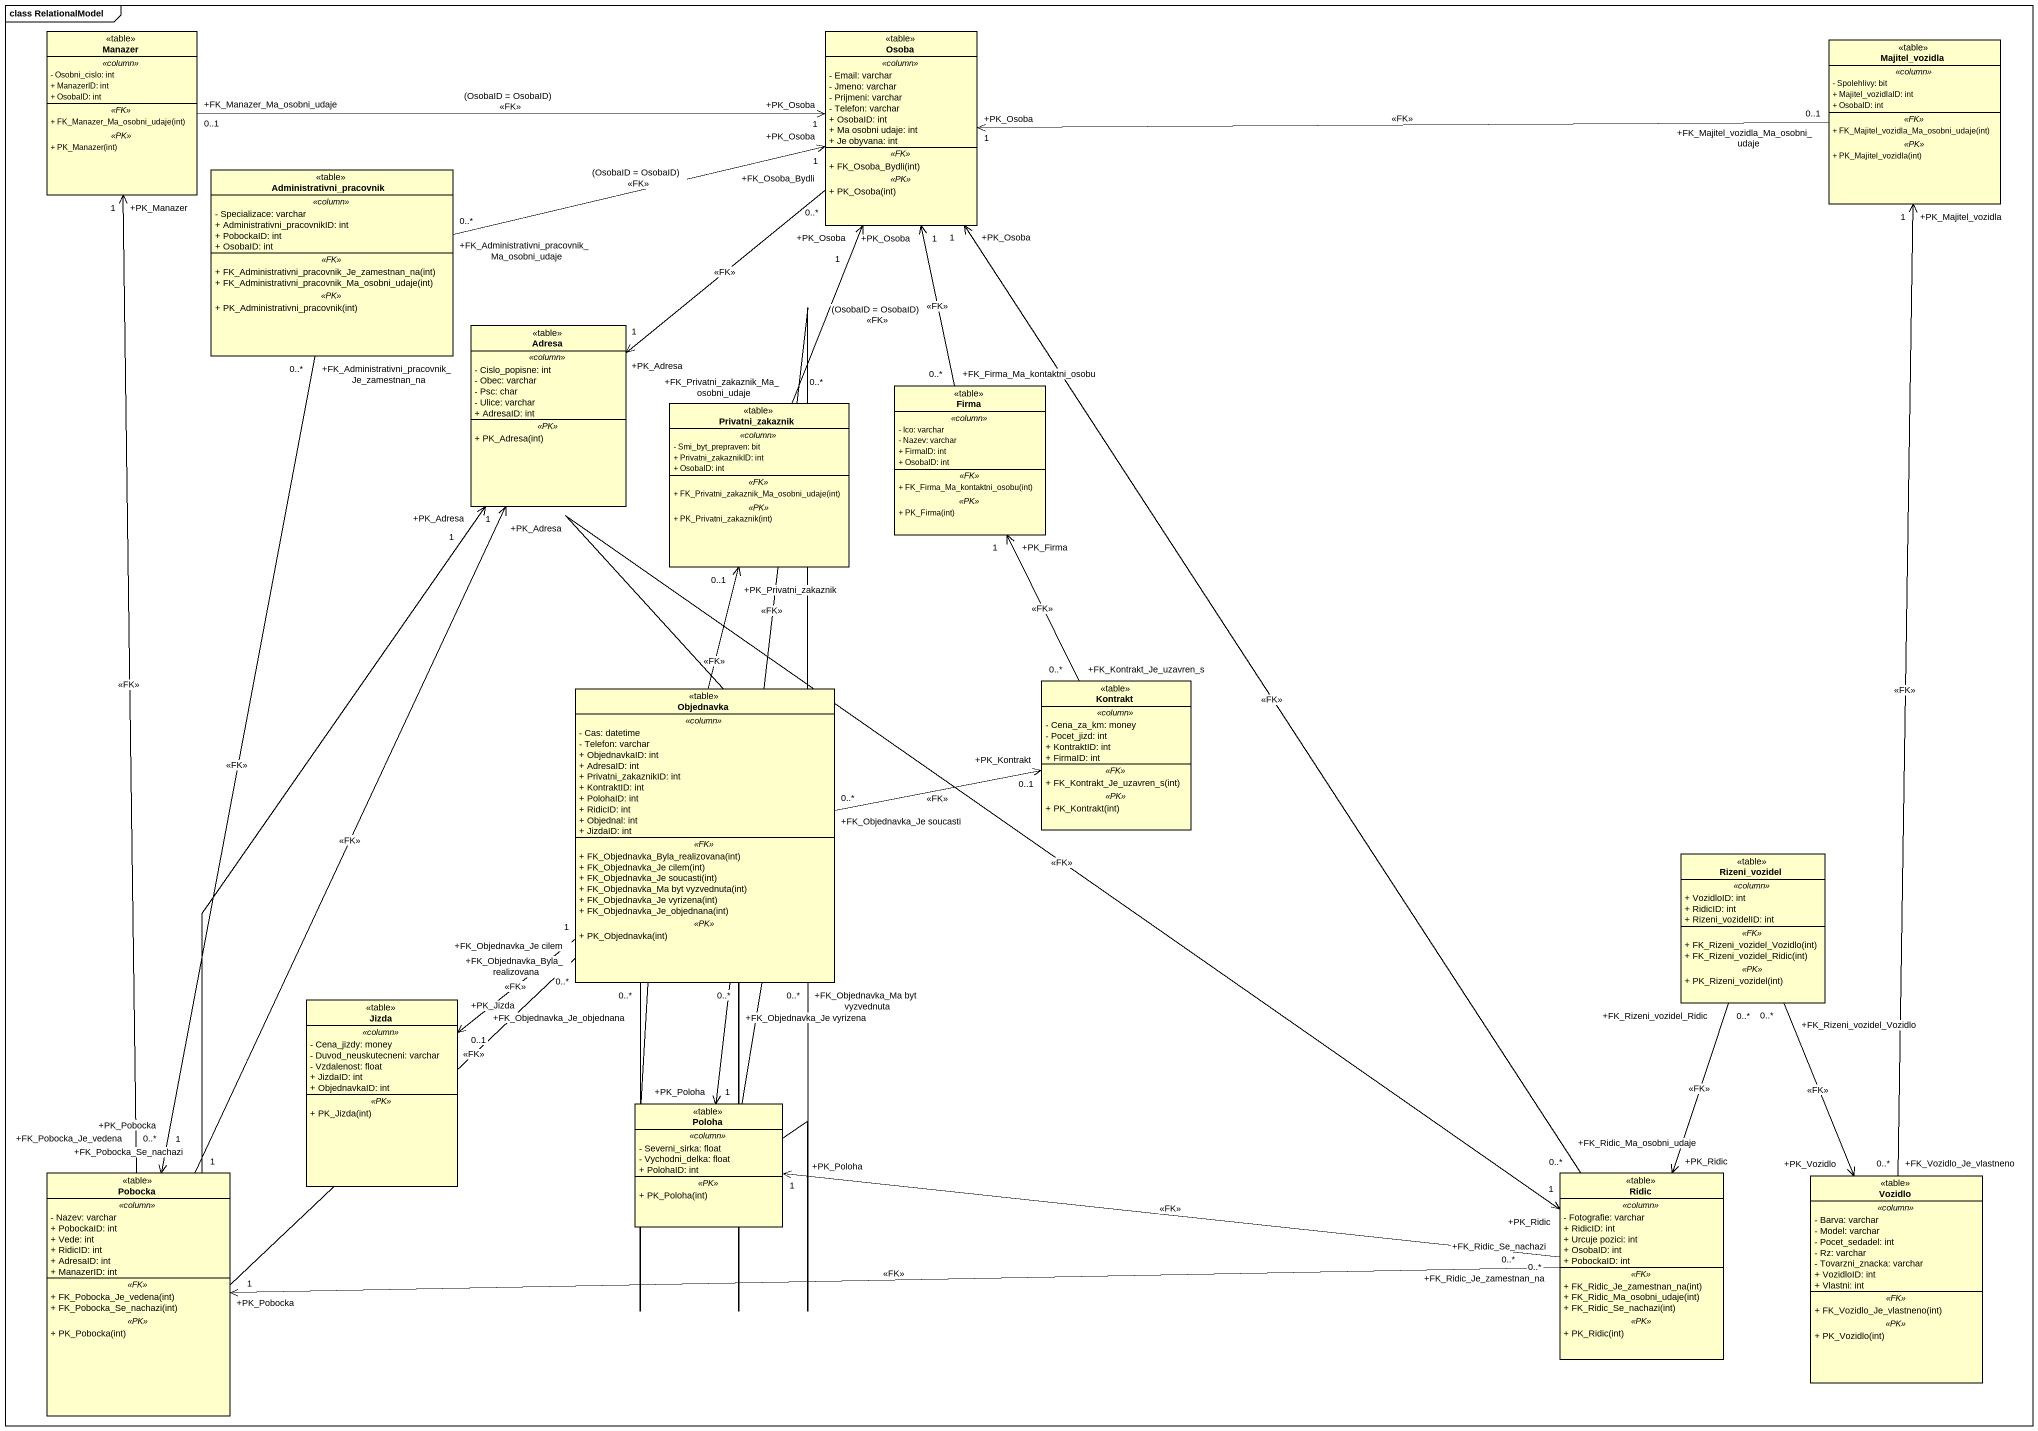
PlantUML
@startuml
mainframe class RelationalModel
hide circle
hide empty members
skinparam classAttributeIconSize 0
class Manazer <<table>> {
  .. <<column>> ..
  - Osobni_cislo: int
  + ManazerID: int
  + OsobaID: int
  .. <<FK>> ..
  + FK_Manazer_Ma_osobni_udaje(int)
  .. <<PK>> ..
  + PK_Manazer(int)
}
class Osoba <<table>> {
  .. <<column>> ..
  - Email: varchar
  - Jmeno: varchar
  - Prijmeni: varchar
  - Telefon: varchar
  + OsobaID: int
  + Ma osobni udaje: int
  + Je obyvana: int
  .. <<FK>> ..
  + FK_Osoba_Bydli(int)
  .. <<PK>> ..
  + PK_Osoba(int)
}
class Majitel_vozidla <<table>> {
  .. <<column>> ..
  - Spolehlivy: bit
  + Majitel_vozidlaID: int
  + OsobaID: int
  .. <<FK>> ..
  + FK_Majitel_vozidla_Ma_osobni_udaje(int)
  .. <<PK>> ..
  + PK_Majitel_vozidla(int)
}
class Administrativni_pracovnik <<table>> {
  .. <<column>> ..
  - Specializace: varchar
  + Administrativni_pracovnikID: int
  + PobockaID: int
  + OsobaID: int
  .. <<FK>> ..
  + FK_Administrativni_pracovnik_Je_zamestnan_na(int)
  + FK_Administrativni_pracovnik_Ma_osobni_udaje(int)
  .. <<PK>> ..
  + PK_Administrativni_pracovnik(int)
}
class Adresa <<table>> {
  .. <<column>> ..
  - Cislo_popisne: int
  - Obec: varchar
  - Psc: char
  - Ulice: varchar
  + AdresaID: int
  .. <<PK>> ..
  + PK_Adresa(int)
}
class Firma <<table>> {
  .. <<column>> ..
  - Ico: varchar
  - Nazev: varchar
  + FirmaID: int
  + OsobaID: int
  .. <<FK>> ..
  + FK_Firma_Ma_kontaktni_osobu(int)
  .. <<PK>> ..
  + PK_Firma(int)
}
class Privatni_zakaznik <<table>> {
  .. <<column>> ..
  - Smi_byt_prepraven: bit
  + Privatni_zakaznikID: int
  + OsobaID: int
  .. <<FK>> ..
  + FK_Privatni_zakaznik_Ma_osobni_udaje(int)
  .. <<PK>> ..
  + PK_Privatni_zakaznik(int)
}
class Objednavka <<table>> {
  .. <<column>> ..
  - Cas: datetime
  - Telefon: varchar
  + ObjednavkaID: int
  + AdresaID: int
  + Privatni_zakaznikID: int
  + KontraktID: int
  + PolohaID: int
  + RidicID: int
  + Objednal: int
  + JizdaID: int
  .. <<FK>> ..
  + FK_Objednavka_Byla_realizovana(int)
  + FK_Objednavka_Je cilem(int)
  + FK_Objednavka_Je soucasti(int)
  + FK_Objednavka_Ma byt vyzvednuta(int)
  + FK_Objednavka_Je vyrizena(int)
  + FK_Objednavka_Je_objednana(int)
  .. <<PK>> ..
  + PK_Objednavka(int)
}
class Kontrakt <<table>> {
  .. <<column>> ..
  - Cena_za_km: money
  - Pocet_jizd: int
  + KontraktID: int
  + FirmaID: int
  .. <<FK>> ..
  + FK_Kontrakt_Je_uzavren_s(int)
  .. <<PK>> ..
  + PK_Kontrakt(int)
}
class Rizeni_vozidel <<table>> {
  .. <<column>> ..
  + VozidloID: int
  + RidicID: int
  + Rizeni_vozidelID: int
  .. <<FK>> ..
  + FK_Rizeni_vozidel_Vozidlo(int)
  + FK_Rizeni_vozidel_Ridic(int)
  .. <<PK>> ..
  + PK_Rizeni_vozidel(int)
}
class Jizda <<table>> {
  .. <<column>> ..
  - Cena_jizdy: money
  - Duvod_neuskutecneni: varchar
  - Vzdalenost: float
  + JizdaID: int
  + ObjednavkaID: int
  .. <<PK>> ..
  + PK_Jizda(int)
}
class Poloha <<table>> {
  .. <<column>> ..
  - Severni_sirka: float
  - Vychodni_delka: float
  + PolohaID: int
  .. <<PK>> ..
  + PK_Poloha(int)
}
class Pobocka <<table>> {
  .. <<column>> ..
  - Nazev: varchar
  + PobockaID: int
  + Vede: int
  + RidicID: int
  + AdresaID: int
  + ManazerID: int
  .. <<FK>> ..
  + FK_Pobocka_Je_vedena(int)
  + FK_Pobocka_Se_nachazi(int)
  .. <<PK>> ..
  + PK_Pobocka(int)
}
class Ridic <<table>> {
  .. <<column>> ..
  - Fotografie: varchar
  + RidicID: int
  + Urcuje pozici: int
  + OsobaID: int
  + PobockaID: int
  .. <<FK>> ..
  + FK_Ridic_Je_zamestnan_na(int)
  + FK_Ridic_Ma_osobni_udaje(int)
  + FK_Ridic_Se_nachazi(int)
  .. <<PK>> ..
  + PK_Ridic(int)
}
class Vozidlo <<table>> {
  .. <<column>> ..
  - Barva: varchar
  - Model: varchar
  - Pocet_sedadel: int
  - Rz: varchar
  - Tovarzni_znacka: varchar
  + VozidloID: int
  + Vlastni: int
  .. <<FK>> ..
  + FK_Vozidlo_Je_vlastneno(int)
  .. <<PK>> ..
  + PK_Vozidlo(int)
}
Manazer "+FK_Manazer_Ma_osobni_udaje\n0..1" -right-> "+PK_Osoba\n1" Osoba : (OsobaID = OsobaID)\n<<FK>>
Osoba "+FK_Osoba_Bydli\n0..*" --> "+PK_Adresa\n1" Adresa : <<FK>>
Majitel_vozidla "+FK_Majitel_vozidla_Ma_osobni_udaje\n0..1" -left-> "+PK_Osoba\n1" Osoba : <<FK>>
Administrativni_pracovnik "+FK_Administrativni_pracovnik_Ma_osobni_udaje\n0..*" -right-> "+PK_Osoba\n1" Osoba : (OsobaID = OsobaID)\n<<FK>>
Administrativni_pracovnik "+FK_Administrativni_pracovnik_Je_zamestnan_na\n0..*" --> "+PK_Pobocka\n1" Pobocka : <<FK>>
Firma "+FK_Firma_Ma_kontaktni_osobu\n0..*" -up-> "+PK_Osoba\n1" Osoba : <<FK>>
Privatni_zakaznik "+FK_Privatni_zakaznik_Ma_osobni_udaje\n0..*" -up-> "+PK_Osoba\n1" Osoba : (OsobaID = OsobaID)\n<<FK>>
Objednavka "+FK_Objednavka_Je cilem\n0..*" -up-> "+PK_Adresa\n1" Adresa : <<FK>>
Objednavka "+FK_Objednavka_Je_objednana\n0..*" -up-> "+PK_Privatni_zakaznik\n0..1" Privatni_zakaznik : <<FK>>
Objednavka "+FK_Objednavka_Je soucasti\n0..*" -right-> "+PK_Kontrakt\n0..1" Kontrakt : <<FK>>
Objednavka "+FK_Objednavka_Byla_realizovana\n1" --> "+PK_Jizda\n0..1" Jizda : <<FK>>
Objednavka "+FK_Objednavka_Ma byt vyzvednuta\n0..*" --> "+PK_Poloha\n1" Poloha : <<FK>>
Objednavka "+FK_Objednavka_Je vyrizena\n0..*" -right-> "+PK_Ridic\n1" Ridic : <<FK>>
Kontrakt "+FK_Kontrakt_Je_uzavren_s\n0..*" -up-> "+PK_Firma\n1" Firma : <<FK>>
Rizeni_vozidel "+FK_Rizeni_vozidel_Ridic\n0..*" --> "+PK_Ridic" Ridic : <<FK>>
Rizeni_vozidel "+FK_Rizeni_vozidel_Vozidlo\n0..*" --> "+PK_Vozidlo" Vozidlo : <<FK>>
Pobocka "+FK_Pobocka_Je_vedena\n0..*" -up-> "+PK_Manazer\n1" Manazer : <<FK>>
Pobocka "+FK_Pobocka_Se_nachazi\n1" -up-> "+PK_Adresa\n1" Adresa : <<FK>>
Ridic "+FK_Ridic_Ma_osobni_udaje\n0..*" -up-> "+PK_Osoba\n1" Osoba : <<FK>>
Ridic "+FK_Ridic_Se_nachazi\n0..*" -left-> "+PK_Poloha\n1" Poloha : <<FK>>
Ridic "+FK_Ridic_Je_zamestnan_na\n0..*" -left-> "+PK_Pobocka\n1" Pobocka : <<FK>>
Vozidlo "+FK_Vozidlo_Je_vlastneno\n0..*" -up-> "+PK_Majitel_vozidla\n1" Majitel_vozidla : <<FK>>
@enduml
